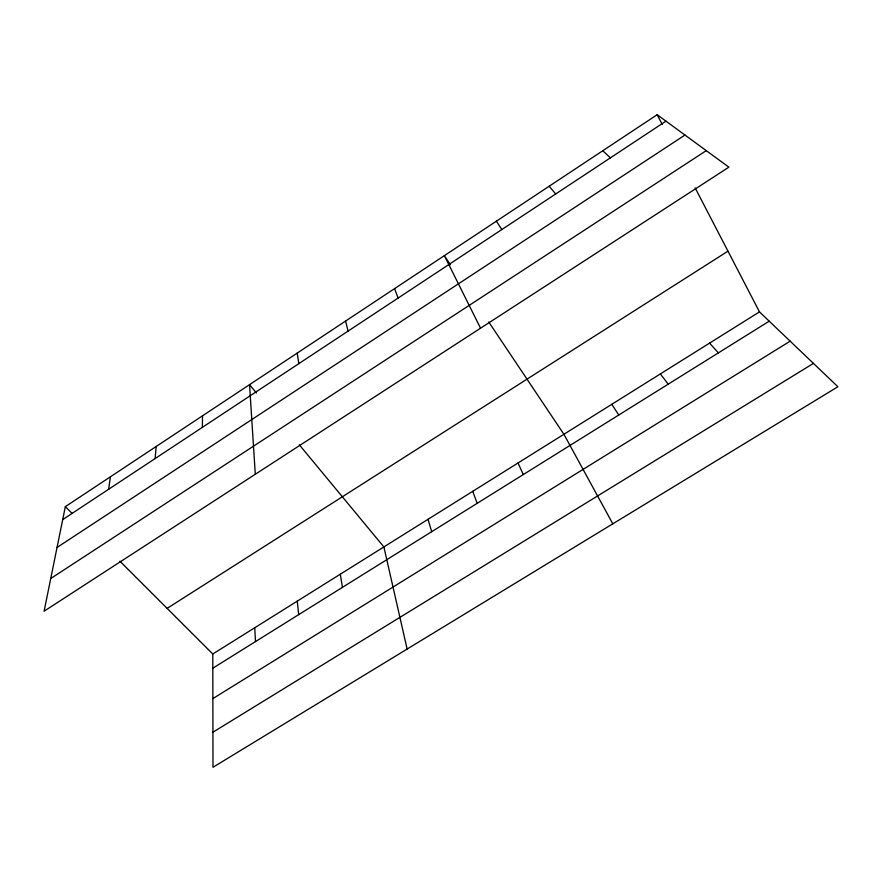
<?xml version="1.0" encoding="UTF-8"?>
<svg xmlns="http://www.w3.org/2000/svg" width="882" height="882" viewBox="0 0 882 882"><rect width="100%" height="100%" fill="white"/><g stroke="black" fill="none" stroke-linecap="round" stroke-linejoin="round"><path stroke-width="1.32" d="M202.364 427.351L202.529 415.797M155.155 458.541L156.158 446.501M108.607 489.278L110.437 476.787M65.334 506.654L44.1 611.204L728.874 167.172L657.167 114.715L65.334 506.654L72.148 513.467M62.699 519.608L665.954 121.143M57.043 547.49L684.95 135.045M50.737 578.537L706.262 150.635M167.128 608.382L727.97 251.161M212.794 654.003L759.479 311.886L837.9 386.746L212.992 767.285L212.794 654.003L119.908 561.195M212.816 668.203L769.214 321.18M212.871 698.599L790.151 341.169M212.937 732.203L813.436 363.395M602.759 150.756L610.399 157.834M709.58 343.109L718.367 352.888M549.155 186.245L555.715 193.952M256.397 392.953L249.54 384.662L255.295 474.251M299.34 444.826L383.879 546.939L407.131 649.064M660.353 373.913L668.225 384.166M450.47 264.787L444.352 255.648L480.547 328.192M488.749 321.985L563.896 434.275L612.803 523.82M496.368 221.206L501.847 229.529M611.799 404.298L618.767 415.003M657.167 114.715L662.239 124.472M695.159 187.921L759.479 311.886M518.021 462.984L523.28 474.56M472.73 491.329L477.184 503.313M394.607 288.601L398.08 298.072M428.024 519.311L431.695 531.692M345.557 321.07L348.092 331.092M340.298 574.215L342.459 587.346M297.212 353.098L298.822 363.638M297.256 601.149L298.689 614.644M254.755 627.741L255.482 641.589"/></g></svg>
